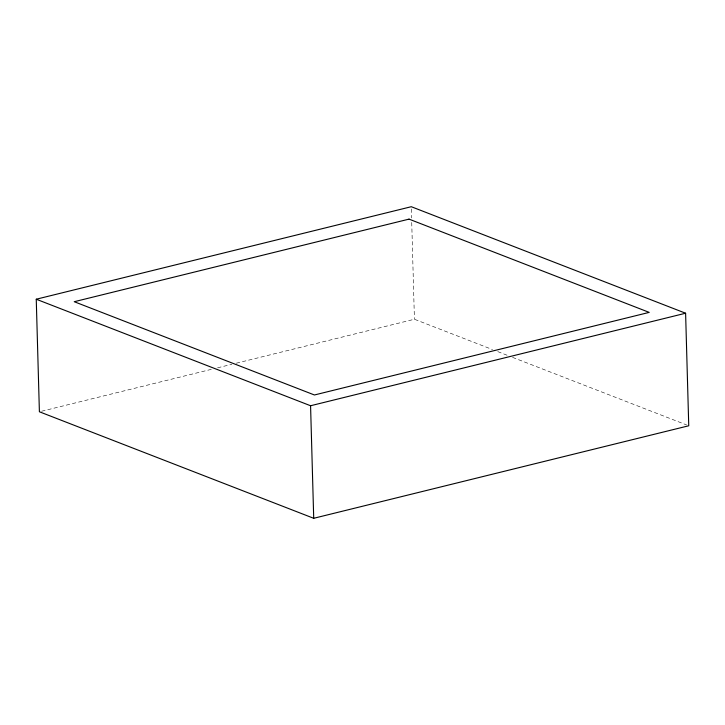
<?xml version="1.0" encoding="UTF-8"?>
<svg xmlns="http://www.w3.org/2000/svg" width="725" height="725" viewBox="0 0 725 725"><rect width="100%" height="100%" fill="white"/><g stroke="black" fill="none" stroke-linecap="round" stroke-linejoin="round"><path stroke-width="0.54" stroke-dasharray="3.62 2.72" d="M41.597 411.238L213.159 368.907M217.563 367.82L231.864 364.294M236.259 363.207L414.428 319.254L492.502 349.568M497.776 351.616L507.273 355.304M512.548 357.353L686.638 424.95M411.347 208.954L411.601 217.962M411.728 222.466L414.428 319.254"/><path stroke-width="1.09" d="M36.25 299.226L411.283 206.707L685.605 313.227L688.75 425.774L313.717 518.293L39.395 411.773L36.25 299.226L310.572 405.746L685.605 313.227M310.572 405.746L313.717 518.293M409.027 219.122L74.24 301.709L314.423 394.98L649.21 312.384L409.027 219.122"/></g></svg>
